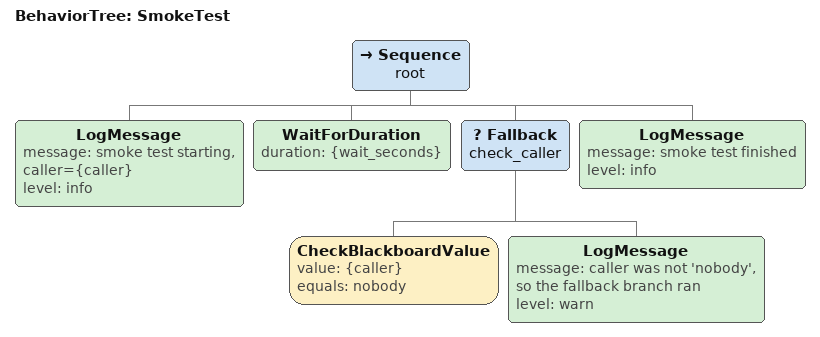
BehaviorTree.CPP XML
<?xml version="1.0"?>
<root main_tree_to_execute="SmokeTest">
  <BehaviorTree ID="SmokeTest">
    <Sequence name="root">
      <LogMessage message="smoke test starting, caller={caller}" level="info"/>

      <!-- Long enough that a cancel arriving mid-run lands here, which is what the cancel test
           relies on. -->
      <WaitForDuration duration="{wait_seconds}"/>

      <Fallback name="check_caller">
        <CheckBlackboardValue value="{caller}" equals="nobody"/>
        <LogMessage message="caller was not 'nobody', so the fallback branch ran" level="warn"/>
      </Fallback>

      <LogMessage message="smoke test finished" level="info"/>
    </Sequence>
  </BehaviorTree>
</root>
